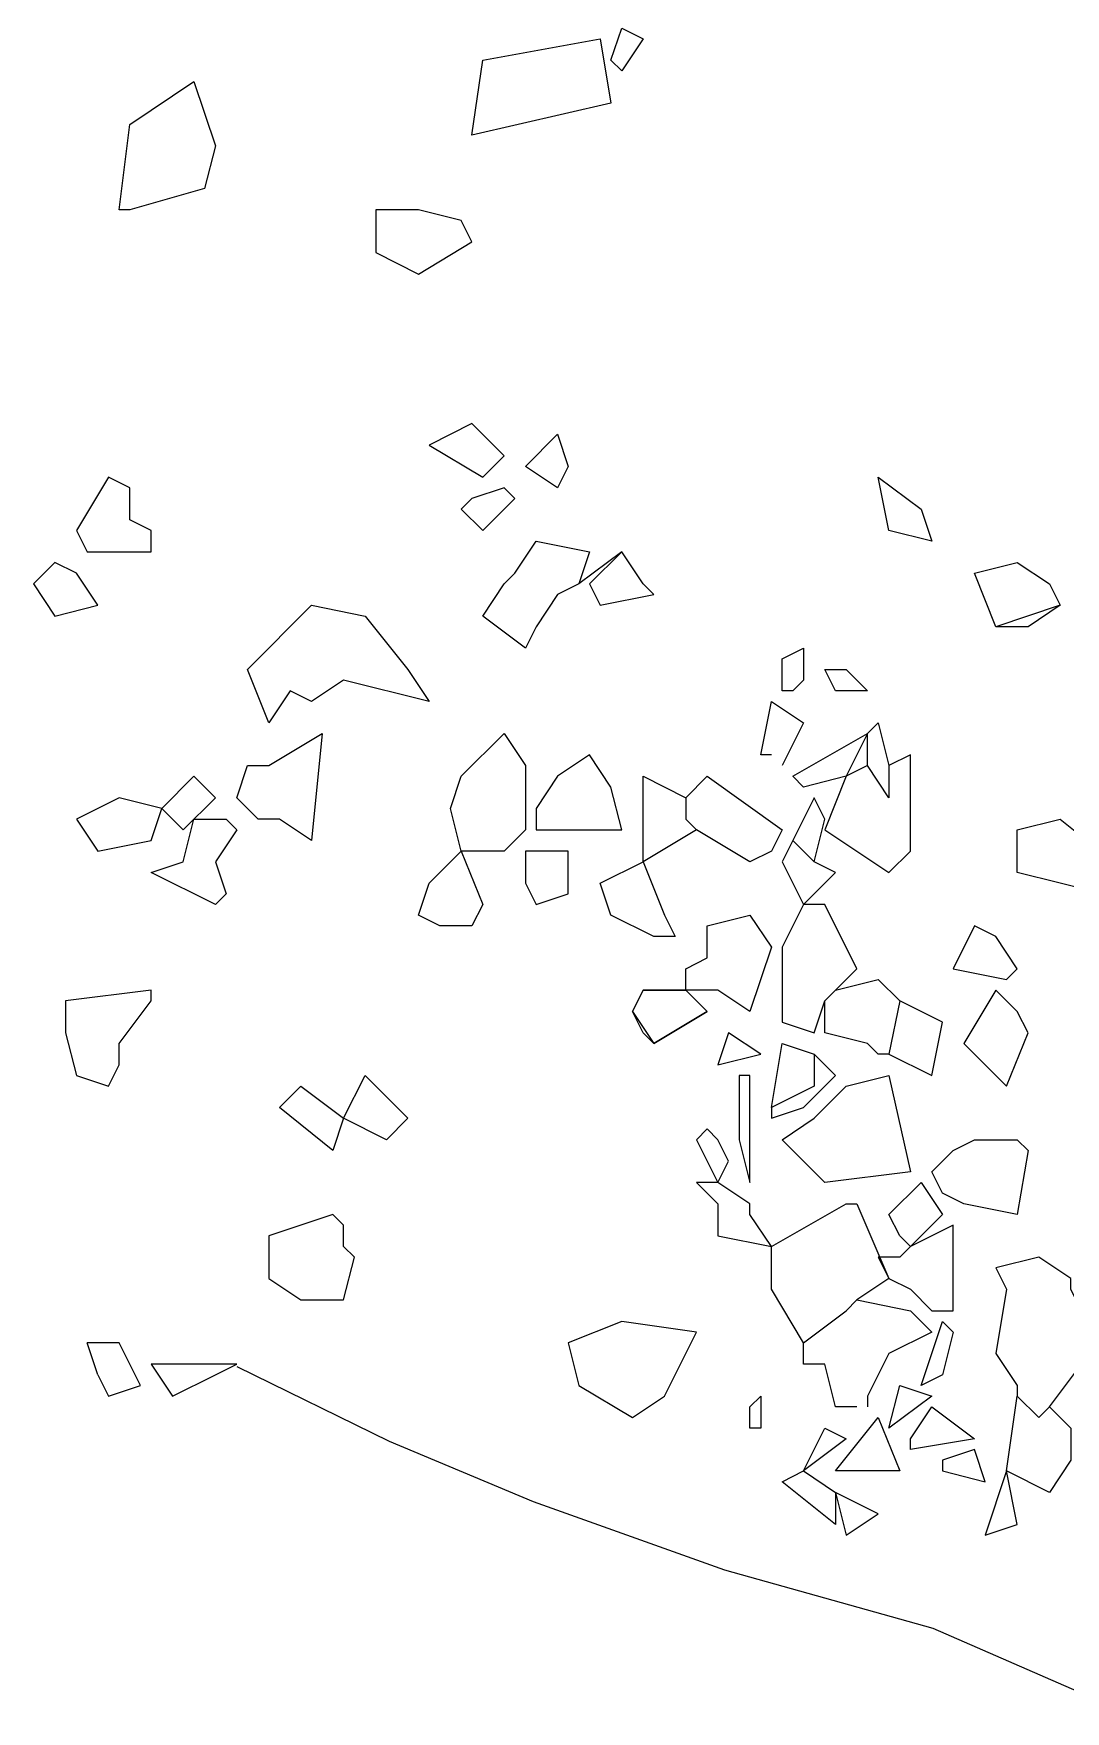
# Model space of a CAD drawing. Header units: metres. Extents: x 2 to 211, y -2073 to -1659.
# Drawn here: x 8 to 104.5, y -1973.5 to -1816.5 of the extents above; entities that cross this region are included whole.
import ezdxf

# ---------------------------------------------------------------- set-up
doc = ezdxf.new("R2010")
doc.units = ezdxf.units.M
doc.header["$LTSCALE"] = 25
doc.header["$MEASUREMENT"] = 0
doc.layers.add('BEFUND', color=1, linetype='CONTINUOUS')
doc.layers.add('STEINE', color=4, linetype='CONTINUOUS')

msp = doc.modelspace()

# ---------------------------------------------------------------- linework, layer by layer
at = {"layer": 'BEFUND'}
msp.add_lwpolyline([(112.21, -2006.98), (111.41, -1986.27), (112.82, -1982.12), (106.79, -1972.14), (92.13, -1965.74), (72.64, -1960.28), (54.76, -1953.88), (41.3, -1948.23), (27.04, -1941.27)], dxfattribs=at)
at = {"layer": 'STEINE'}
for points in [[(63, -1820), (62, -1819), (63, -1816), (65, -1817), (63, -1820)], [(49, -1826), (50, -1819), (61, -1817), (62, -1823), (49, -1826)], [(16, -1833), (17, -1825), (23, -1821), (25, -1827), (24, -1831), (17, -1833), (16, -1833)], [(49, -1836), (48, -1834), (44, -1833), (40, -1833), (40, -1837), (44, -1839), (49, -1836), (49, -1836)], [(50, -1858), (52, -1856), (49, -1853), (45, -1855), (50, -1858)], [(57, -1859), (54, -1857), (57, -1854), (58, -1857), (57, -1859)], [(17, -1861), (17, -1859), (15, -1858), (12, -1863), (13, -1865), (19, -1865), (19, -1863), (17, -1862), (17, -1861), (17, -1861)], [(88, -1863), (87, -1858), (91, -1861), (92, -1864), (88, -1863)], [(88, -1863), (87, -1858), (91, -1861)], [(53, -1860), (52, -1859), (49, -1860), (48, -1861), (50, -1863), (53, -1860)], [(54, -1874), (50, -1871), (52, -1868), (53, -1867), (55, -1864), (60, -1865), (59, -1868), (57, -1869), (55, -1872), (54, -1874)], [(60, -1868), (61, -1870), (66, -1869), (65, -1868), (63, -1865), (59, -1868)], [(65, -1868), (63, -1865), (60, -1868)], [(14, -1870), (12, -1867), (10, -1866), (8, -1868), (10, -1871), (14, -1870)], [(98, -1872), (96, -1867), (100, -1866), (103, -1868), (104, -1870), (101, -1872), (98, -1872)], [(104, -1870), (98, -1872), (96, -1867), (100, -1866), (103, -1868), (104, -1870)], [(30, -1881), (28, -1876), (34, -1870), (39, -1871), (43, -1876), (45, -1879), (37, -1877), (34, -1879), (32, -1878), (30, -1881)], [(78, -1878), (78, -1875), (80, -1874), (80, -1877), (79, -1878), (78, -1878)], [(86, -1878), (83, -1878), (82, -1876), (84, -1876), (86, -1878)], [(77, -1884), (76, -1884), (77, -1879), (80, -1881), (79, -1883), (78, -1885)], [(34, -1892), (31, -1890), (29, -1890), (27, -1888), (28, -1885), (30, -1885), (35, -1882), (34, -1892)], [(52, -1893), (48, -1893), (47, -1889), (48, -1886), (52, -1882), (54, -1885), (54, -1891), (52, -1893)], [(86, -1882), (84, -1886), (80, -1887), (79, -1886), (86, -1882)], [(86, -1885), (86, -1882), (87, -1881), (88, -1885)], [(63, -1891), (62, -1887), (60, -1884), (57, -1886), (55, -1889), (55, -1891), (60, -1891), (63, -1891)], [(84, -1886), (82, -1891), (88, -1895), (90, -1893), (90, -1884), (88, -1885), (88, -1888), (86, -1885), (84, -1886)], [(22, -1891), (25, -1888), (23, -1886), (20, -1889), (22, -1891)], [(69, -1888), (69, -1890), (70, -1891), (65, -1894), (65, -1886), (69, -1888)], [(69, -1888), (71, -1886), (78, -1891), (77, -1893), (75, -1894), (70, -1891)], [(12, -1890), (14, -1893), (19, -1892), (20, -1889), (16, -1888), (12, -1890)], [(79, -1892), (81, -1894), (82, -1890), (81, -1888), (79, -1892)], [(27, -1891), (25, -1894), (26, -1897), (25, -1898), (19, -1895), (22, -1894), (23, -1890), (26, -1890), (27, -1891)], [(100, -1895), (100, -1891), (104, -1890), (109, -1894), (108, -1897), (104, -1896), (100, -1895)], [(48, -1893), (50, -1898), (49, -1900), (46, -1900), (44, -1899), (45, -1896), (48, -1893)], [(58, -1897), (58, -1893), (54, -1893), (54, -1896), (55, -1898), (58, -1897)], [(79, -1892), (78, -1894), (79, -1896), (80, -1898), (83, -1895), (81, -1894)], [(66, -1901), (62, -1899), (61, -1896), (65, -1894), (67, -1899), (68, -1901), (66, -1901)], [(83, -1906), (85, -1904), (82, -1898), (80, -1898), (78, -1902), (78, -1909), (81, -1910), (82, -1907)], [(75, -1908), (72, -1906), (69, -1906), (69, -1904), (71, -1903), (71, -1900), (75, -1899), (77, -1902), (75, -1908)], [(100, -1904), (98, -1901), (96, -1900), (94, -1904), (99, -1905), (100, -1904)], [(88, -1912), (87, -1912), (86, -1911), (82, -1910), (82, -1907), (83, -1906), (87, -1905), (89, -1907)], [(12, -1914), (15, -1915), (16, -1913), (16, -1911), (19, -1907), (19, -1906), (11, -1907), (11, -1910), (12, -1914)], [(71, -1908), (69, -1906), (65, -1906), (64, -1908), (66, -1911), (66, -1911), (71, -1908)], [(92, -1914), (93, -1909), (89, -1907), (88, -1912), (92, -1914)], [(100, -1908), (98, -1906), (95, -1911), (98, -1914), (99, -1915), (101, -1910), (100, -1908)], [(72, -1913), (76, -1912), (73, -1910), (72, -1913)], [(77, -1917), (78, -1911), (81, -1912), (81, -1915), (77, -1917)], [(77, -1917), (77, -1918), (80, -1917), (83, -1914), (81, -1912)], [(36, -1921), (31, -1917), (33, -1915), (37, -1918), (36, -1921)], [(37, -1918), (39, -1914), (43, -1918), (41, -1920), (37, -1918)], [(75, -1914), (74, -1914), (74, -1920), (75, -1924), (75, -1920), (75, -1914)], [(78, -1920), (81, -1918), (84, -1915), (88, -1914), (90, -1923), (82, -1924), (78, -1920)], [(72, -1924), (73, -1922), (72, -1920), (71, -1919), (70, -1920), (72, -1924)], [(93, -1925), (92, -1923), (94, -1921), (96, -1920), (100, -1920), (101, -1921), (100, -1927), (95, -1926), (93, -1925)], [(77, -1930), (75, -1927), (75, -1926), (72, -1924), (70, -1924), (72, -1926), (72, -1929), (77, -1930)], [(88, -1927), (91, -1924), (93, -1927), (90, -1930), (89, -1929), (88, -1927)], [(80, -1939), (77, -1934), (77, -1930), (84, -1926), (85, -1926), (88, -1933), (85, -1935)], [(37, -1935), (38, -1931), (37, -1930), (37, -1928), (36, -1927), (30, -1929), (30, -1933), (33, -1935), (37, -1935)], [(94, -1936), (94, -1928), (90, -1930), (89, -1931), (87, -1931), (88, -1933), (90, -1934), (92, -1936), (94, -1936)], [(103, -1945), (106, -1941), (106, -1936), (105, -1934), (105, -1933), (102, -1931), (98, -1932), (99, -1934), (98, -1940), (100, -1943), (100, -1944)], [(85, -1945), (83, -1945), (82, -1941), (80, -1941), (80, -1939), (84, -1936), (85, -1935), (90, -1936), (92, -1938), (88, -1940), (87, -1942), (86, -1944), (86, -1945)], [(69, -1940), (70, -1938), (63, -1937), (58, -1939), (59, -1943), (64, -1946), (67, -1944), (69, -1940)], [(94, -1938), (93, -1942), (91, -1943), (93, -1937), (94, -1938)], [(14, -1942), (15, -1944), (18, -1943), (16, -1939), (13, -1939)], [(14, -1942), (13, -1939)], [(21, -1944), (25, -1942), (27, -1941), (23, -1941), (19, -1941), (21, -1944)], [(88, -1947), (89, -1943), (92, -1944), (88, -1947)], [(76, -1947), (75, -1947), (75, -1945), (76, -1944), (76, -1947)], [(96, -1948), (90, -1949), (90, -1948), (92, -1945), (96, -1948)], [(103, -1953), (99, -1951), (100, -1944), (102, -1946), (103, -1945), (105, -1947), (105, -1950), (103, -1953)], [(89, -1951), (83, -1951), (87, -1946), (89, -1951)], [(80, -1951), (82, -1947), (84, -1948), (80, -1951)], [(97, -1952), (96, -1949), (93, -1950), (93, -1951), (97, -1952)], [(83, -1956), (78, -1952), (80, -1951), (83, -1953), (83, -1956)], [(99, -1951), (97, -1957), (100, -1956), (99, -1951)], [(84, -1957), (87, -1955), (83, -1953), (84, -1957)]]:
    msp.add_lwpolyline(points, dxfattribs=at)
msp.add_lwpolyline([(66, -1911), (65, -1910), (64, -1908), (65, -1906), (69, -1906), (71, -1908)], close=True, dxfattribs=at)

doc.saveas('drawing.dxf')
